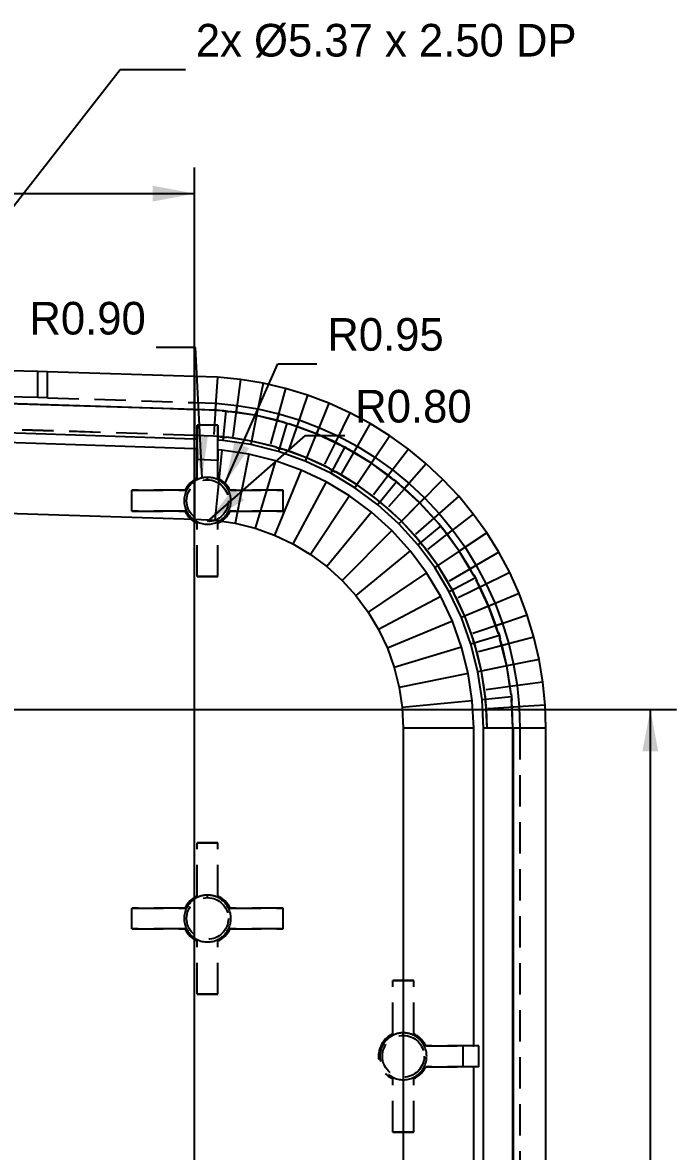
# Model space of a CAD drawing. Header units: millimetres. Extents: x 5 to 853, y 5 to 589.
# Drawn here: x 380.6 to 430.7, y 213.9 to 300.4 of the extents above; entities that cross this region are included whole.
import ezdxf
from ezdxf.enums import TextEntityAlignment as Align

# ---------------------------------------------------------------- set-up
doc = ezdxf.new("R2010")
doc.units = ezdxf.units.MM
doc.linetypes.add('HIDDEN', pattern=[3.6, 2.4, -1.2])
for name, color, linetype in [('DIM', 3, 'CONTINUOUS'), ('HIDDEN', 8, 'HIDDEN'), ('TEXT', 3, 'CONTINUOUS'), ('VISIBLE', 7, 'CONTINUOUS')]:
    doc.layers.add(name, color=color, linetype=linetype)

msp = doc.modelspace()

# ---------------------------------------------------------------- linework, layer by layer
at = {"layer": 'DIM'}
for p, q in [((353.032858, 251.971249), (388.03177, 296.767814)), ((388.03177, 296.767814), (393.03177, 296.767814)), ((393.726756, 152.985674), (393.726756, 289.267814)), ((325.339244, 287.267814), (393.726756, 287.267814)), ((393.795659, 275.473552), (390.795659, 275.473552)), ((394.315846, 265.487091), (393.795659, 275.473552)), ((396.070259, 265.083134), (400.105769, 274.232705)), ((400.105769, 274.232705), (403.105769, 274.232705)), ((394.726756, 262.139631), (402.245889, 268.732252)), ((402.245889, 268.732252), (405.245889, 268.732252)), ((326.539244, 247.739631), (430.660756, 247.739631)), ((428.660756, 151.785674), (428.660756, 247.739631))]:
    msp.add_line(p, q, dxfattribs=at)
for points in [[(393.726756, 287.267814), (390.526756, 287.875814), (390.526756, 286.659814)], [(394.315846, 265.487091), (394.756563, 268.714386), (393.54221, 268.651131)], [(396.070259, 265.083134), (397.917916, 267.765638), (396.805328, 268.256356)], [(394.726756, 262.139631), (397.53371, 263.792106), (396.732047, 264.706433)], [(428.660756, 247.739631), (428.052756, 244.539631), (429.268756, 244.539631)]]:
    msp.add_solid(points, dxfattribs=at)
at = {"layer": 'HIDDEN'}
for p, q in [((381.726756, 271.64719), (381.726756, 273.643896)), ((382.460089, 271.628671), (382.460089, 273.625334)), ((381.726756, 271.64719), (377.226756, 271.745823)), ((382.460089, 271.628671), (381.726756, 271.64719)), ((382.460089, 271.628671), (393.726756, 271.263631)), ((391.859662, 270.804661), (393.726756, 270.744058)), ((393.726756, 271.263631), (395.357518, 271.206246)), ((393.726756, 271.263631), (393.726756, 268.748058)), ((393.726756, 270.748058), (393.726756, 270.744058)), ((393.726756, 270.744058), (393.948222, 270.736808)), ((395.357518, 271.206246), (395.192991, 268.696058)), ((395.357518, 271.206246), (396.981296, 271.046317)), ((396.981296, 271.046317), (396.652948, 268.552265)), ((396.981296, 271.046317), (398.591138, 270.780531)), ((398.591138, 270.780531), (398.100374, 268.313294)), ((398.591138, 270.780531), (400.18015, 270.410026)), ((393.726756, 268.748058), (341.993423, 270.424218)), ((393.726756, 268.748058), (348.941533, 270.119242)), ((395.844729, 270.640469), (396.383744, 270.587381)), ((400.18015, 270.410026), (399.529072, 267.980168)), ((400.18015, 270.410026), (401.741528, 269.936387)), ((401.741528, 269.936387), (400.932923, 267.554315)), ((401.741528, 269.936387), (403.268585, 269.361643)), ((393.926756, 269.539631), (393.926756, 268.460545)), ((395.526756, 269.539631), (395.526756, 268.378993)), ((400.556589, 269.75735), (401.065923, 269.602845)), ((403.268585, 269.361643), (402.305917, 267.037557)), ((403.268585, 269.361643), (404.754782, 268.688256)), ((393.726756, 268.748058), (393.726756, 268.470744)), ((393.926756, 268.737868), (393.726756, 268.748058)), ((395.192991, 268.696058), (393.726756, 268.748058)), ((393.926756, 268.737868), (393.926756, 268.46055)), ((393.926756, 265.463), (393.926756, 268.737868)), ((395.670463, 268.649031), (395.192991, 268.696058)), ((395.526756, 268.656353), (395.526756, 268.378998)), ((395.526756, 265.463), (395.526756, 268.656353)), ((395.670463, 268.649031), (395.526756, 268.656353)), ((395.669549, 268.638595), (395.670463, 268.649032)), ((395.923119, 268.625676), (395.669549, 268.638595)), ((395.669549, 268.638595), (396.164982, 268.589799)), ((395.923119, 268.625676), (395.896965, 268.360128)), ((396.164982, 268.589799), (395.923119, 268.625676)), ((396.166122, 268.600213), (396.164982, 268.589799)), ((398.100374, 268.313294), (396.166122, 268.600213)), ((396.652948, 268.552265), (396.166122, 268.600213)), ((398.100374, 268.313294), (396.652948, 268.552265)), ((398.100374, 268.313294), (398.046273, 268.041309)), ((399.997189, 267.838167), (398.100374, 268.313294)), ((399.529072, 267.980168), (398.100374, 268.313294)), ((404.754782, 268.688256), (403.642173, 266.432107)), ((404.754782, 268.688256), (406.193756, 267.919109)), ((393.926756, 267.714884), (393.926756, 266.913063)), ((393.926756, 265.463), (393.926756, 267.714879)), ((395.526756, 267.63323), (395.526756, 266.83129)), ((395.526756, 265.463), (395.526756, 267.633224)), ((399.997189, 267.838167), (399.529072, 267.980168)), ((399.994258, 267.828109), (399.99719, 267.838167)), ((400.231439, 267.768698), (399.994258, 267.828109)), ((399.994258, 267.828109), (400.461655, 267.686325)), ((400.231439, 267.768698), (400.153982, 267.513355)), ((400.461655, 267.686325), (400.231439, 267.768698)), ((400.464806, 267.696317), (400.461655, 267.686325)), ((400.932923, 267.554315), (400.464806, 267.696317)), ((402.305917, 267.037557), (400.464806, 267.696317)), ((402.305917, 267.037557), (400.932923, 267.554315)), ((406.193756, 267.919109), (404.935969, 265.740558)), ((404.996658, 267.974682), (405.466062, 267.72378)), ((406.193756, 267.919109), (407.579344, 267.057495)), ((402.305917, 267.037557), (402.199793, 266.781352)), ((403.642173, 266.432107), (402.305917, 267.037557)), ((404.073592, 266.201508), (402.305917, 267.037557)), ((404.073592, 266.201508), (403.642173, 266.432107)), ((407.579344, 267.057495), (406.181767, 264.965872)), ((407.579344, 267.057495), (408.905614, 266.107103)), ((394.726756, 265.339631), (394.726756, 265.534753)), ((404.068755, 266.192216), (404.073592, 266.201509)), ((404.068755, 266.192216), (404.499511, 265.961972)), ((404.289788, 266.087674), (404.068755, 266.192216)), ((404.289788, 266.087674), (404.164004, 265.852349)), ((404.499511, 265.961972), (404.289788, 266.087674)), ((404.50455, 265.971157), (404.499511, 265.961972)), ((404.935969, 265.740558), (404.50455, 265.971157)), ((406.181767, 264.965872), (404.50455, 265.971157)), ((406.181767, 264.965872), (404.935969, 265.740558)), ((408.905614, 266.107103), (407.37423, 264.111365)), ((408.905614, 266.107103), (410.166885, 265.072005)), ((406.181767, 264.965872), (406.027699, 264.735294)), ((407.37423, 264.111365), (406.181767, 264.965872)), ((407.752372, 263.801031), (406.181767, 264.965872)), ((410.166885, 265.072005), (408.508252, 263.180697)), ((409.00363, 265.360052), (409.415066, 265.022395)), ((410.166885, 265.072005), (411.357757, 263.956632)), ((388.926756, 262.939631), (388.926756, 264.539631)), ((388.926756, 264.539631), (393.003387, 264.539631)), ((388.926756, 262.939631), (388.926756, 264.539631)), ((393.003387, 264.539631), (388.926756, 264.539631)), ((396.450125, 264.539631), (400.526756, 264.539631)), ((400.526756, 264.539631), (396.450125, 264.539631)), ((400.526756, 262.939631), (400.526756, 264.539631)), ((400.526756, 262.939631), (400.526756, 264.539631)), ((407.752372, 263.801031), (407.37423, 264.111365)), ((407.745814, 263.792861), (407.752372, 263.801032)), ((407.745814, 263.792861), (408.123375, 263.483005)), ((407.942206, 263.647207), (407.745814, 263.792861)), ((411.357757, 263.956632), (409.578978, 262.177853)), ((411.357757, 263.956632), (412.47313, 262.76576)), ((388.926756, 262.939631), (393.003387, 262.939631)), ((393.003387, 262.939631), (388.926756, 262.939631)), ((396.450125, 262.939631), (400.526756, 262.939631)), ((400.526756, 262.939631), (396.450125, 262.939631)), ((407.942206, 263.647207), (407.772929, 263.440943)), ((408.123375, 263.483005), (407.942206, 263.647207)), ((408.13011, 263.49103), (408.123375, 263.483005)), ((408.508252, 263.180697), (408.130109, 263.49103)), ((409.578978, 262.177853), (408.130109, 263.49103)), ((409.578978, 262.177853), (408.508252, 263.180697)), ((393.926756, 257.939631), (393.926756, 262.016262)), ((393.926756, 257.939631), (393.926756, 262.016262)), ((395.526756, 257.939631), (395.526756, 262.016262)), ((395.526756, 257.939631), (395.526756, 262.016262)), ((409.578978, 262.177853), (409.382887, 261.981762)), ((410.581822, 261.107127), (409.578978, 262.177853)), ((410.892155, 260.728985), (409.578978, 262.177853)), ((412.47313, 262.76576), (410.581822, 261.107127)), ((412.42352, 262.013941), (412.761177, 261.602505)), ((412.47313, 262.76576), (413.508228, 261.504489)), ((413.508228, 261.504489), (411.51249, 259.973105)), ((413.508228, 261.504489), (414.458619, 260.178219)), ((410.892155, 260.728985), (410.581822, 261.107127)), ((411.048332, 260.541081), (410.842068, 260.371804)), ((410.88413, 260.72225), (410.892155, 260.728985)), ((410.88413, 260.72225), (411.193986, 260.344689)), ((411.048332, 260.541081), (410.88413, 260.72225)), ((411.193986, 260.344689), (411.048332, 260.541081)), ((411.202156, 260.351247), (411.193986, 260.344689)), ((411.51249, 259.973105), (411.202156, 260.351247)), ((412.366997, 258.780642), (411.202156, 260.351247)), ((412.366997, 258.780642), (411.51249, 259.973105)), ((414.458619, 260.178219), (412.366997, 258.780642)), ((414.458619, 260.178219), (415.320234, 258.792631)), ((412.366997, 258.780642), (412.136418, 258.626574)), ((413.141683, 257.534845), (412.366997, 258.780642)), ((413.372282, 257.103425), (412.366997, 258.780642)), ((415.320234, 258.792631), (413.141683, 257.534845)), ((415.320234, 258.792631), (416.089381, 257.353657)), ((393.926756, 257.939631), (395.526756, 257.939631)), ((395.526756, 257.939631), (393.926756, 257.939631)), ((415.124905, 258.064937), (415.375807, 257.595533)), ((413.372282, 257.103425), (413.141683, 257.534845)), ((413.488799, 256.888663), (413.253474, 256.762879)), ((413.363097, 257.098386), (413.372282, 257.103425)), ((413.363097, 257.098386), (413.593341, 256.66763)), ((413.488799, 256.888663), (413.363097, 257.098386)), ((413.593341, 256.66763), (413.488799, 256.888663)), ((416.089381, 257.353657), (413.833232, 256.241048)), ((416.089381, 257.353657), (416.762768, 255.86746)), ((413.602633, 256.672467), (413.593341, 256.66763)), ((413.833232, 256.241048), (413.602633, 256.672467)), ((414.438682, 254.904792), (413.602633, 256.672467)), ((414.438682, 254.904792), (413.833232, 256.241048)), ((416.762768, 255.86746), (414.438682, 254.904792)), ((416.762768, 255.86746), (417.337512, 254.340403)), ((414.438682, 254.904792), (414.182477, 254.798668)), ((414.95544, 253.531798), (414.438682, 254.904792)), ((415.097442, 253.063681), (414.438682, 254.904792)), ((417.337512, 254.340403), (414.95544, 253.531798)), ((417.337512, 254.340403), (417.811151, 252.779025)), ((415.097442, 253.063681), (414.95544, 253.531798)), ((417.00397, 253.664798), (417.158475, 253.155464)), ((415.169823, 252.830314), (414.91448, 252.752857)), ((415.08745, 253.06053), (415.097442, 253.063681)), ((415.08745, 253.06053), (415.229233, 252.593133)), ((415.169823, 252.830314), (415.08745, 253.06053)), ((415.229233, 252.593133), (415.169823, 252.830314)), ((415.239292, 252.596065), (415.229233, 252.593133)), ((415.381293, 252.127947), (415.239291, 252.596065)), ((415.714419, 250.699249), (415.239291, 252.596065)), ((417.811151, 252.779025), (415.381293, 252.127947)), ((417.811151, 252.779025), (418.181656, 251.190013)), ((415.714419, 250.699249), (415.381293, 252.127947)), ((418.181656, 251.190013), (415.714419, 250.699249)), ((418.181656, 251.190013), (418.447442, 249.580171)), ((415.714419, 250.699249), (415.442433, 250.645148)), ((415.95339, 249.251823), (415.714419, 250.699249)), ((416.001338, 248.764997), (415.714419, 250.699249)), ((418.447442, 249.580171), (415.95339, 249.251823)), ((416.001338, 248.764997), (415.95339, 249.251823)), ((418.447442, 249.580171), (418.607371, 247.956393)), ((416.026801, 248.521994), (415.761253, 248.49584)), ((415.990924, 248.763857), (416.001338, 248.764997)), ((415.990924, 248.763857), (416.038798, 248.277779)), ((416.026801, 248.521994), (415.990924, 248.763857)), ((416.038798, 248.277779), (416.026801, 248.521994)), ((416.049235, 248.278692), (416.038798, 248.277779)), ((416.097183, 247.791866), (416.049235, 248.278692)), ((416.145183, 246.325631), (416.049235, 248.278692)), ((417.988505, 248.982619), (418.040675, 248.45293)), ((418.607371, 247.956393), (416.097183, 247.791866)), ((416.145183, 246.325631), (416.097183, 247.791866)), ((418.607371, 247.956393), (418.660756, 246.325631)), ((416.145183, 246.325631), (415.867869, 246.325631)), ((418.660756, 246.325631), (416.145183, 246.325631)), ((418.660756, 246.325631), (418.660756, 206.403813)), ((393.926756, 237.539631), (395.526756, 237.539631)), ((393.926756, 233.463), (393.926756, 237.539631)), ((395.526756, 237.539631), (393.926756, 237.539631)), ((393.926756, 233.463), (393.926756, 237.539631)), ((395.526756, 233.463), (395.526756, 237.539631)), ((395.526756, 233.463), (395.526756, 237.539631)), ((394.726756, 233.339631), (394.726756, 233.534753)), ((388.926756, 232.539631), (393.003387, 232.539631)), ((388.926756, 230.939631), (388.926756, 232.539631)), ((393.003387, 232.539631), (388.926756, 232.539631)), ((388.926756, 230.939631), (388.926756, 232.539631)), ((396.450125, 232.539631), (400.526756, 232.539631)), ((400.526756, 232.539631), (396.450125, 232.539631)), ((400.526756, 230.939631), (400.526756, 232.539631)), ((400.526756, 230.939631), (400.526756, 232.539631)), ((388.926756, 230.939631), (393.003387, 230.939631)), ((393.003387, 230.939631), (388.926756, 230.939631)), ((396.450125, 230.939631), (400.526756, 230.939631)), ((400.526756, 230.939631), (396.450125, 230.939631)), ((393.926756, 225.939631), (393.926756, 230.016262)), ((393.926756, 225.939631), (393.926756, 230.016262)), ((395.526756, 225.939631), (395.526756, 230.016262)), ((395.526756, 225.939631), (395.526756, 230.016262)), ((408.926756, 222.909), (408.926756, 226.985631)), ((408.926756, 226.985631), (410.526756, 226.985631)), ((408.926756, 222.909), (408.926756, 226.985631)), ((410.526756, 226.985631), (408.926756, 226.985631)), ((410.526756, 222.909), (410.526756, 226.985631)), ((410.526756, 222.909), (410.526756, 226.985631)), ((393.926756, 225.939631), (395.526756, 225.939631)), ((395.526756, 225.939631), (393.926756, 225.939631)), ((409.726756, 222.785631), (409.726756, 222.980753)), ((411.450125, 221.985631), (415.12221, 221.985631)), ((415.526756, 221.985631), (411.450125, 221.985631)), ((415.122216, 221.985631), (414.32041, 221.985631)), ((411.450125, 220.385631), (415.12221, 220.385631)), ((415.526756, 220.385631), (411.450125, 220.385631)), ((415.122216, 220.385631), (414.32041, 220.385631)), ((408.926756, 215.385631), (408.926756, 219.462262)), ((408.926756, 215.385631), (408.926756, 219.462262)), ((410.526756, 215.385631), (410.526756, 219.462262)), ((410.526756, 215.385631), (410.526756, 219.462262)), ((408.926756, 215.385631), (410.526756, 215.385631)), ((410.526756, 215.385631), (408.926756, 215.385631))]:
    msp.add_line(p, q, dxfattribs=at)
for centre in [(394.726756, 263.739631), (394.726756, 231.739631), (409.726756, 221.185631)]:
    msp.add_circle(centre, 1.6, dxfattribs=at)
for centre, radius, start, end in [((394.726756, 263.739631), 1.9, 114.901062, 155.098938), ((394.726756, 263.739631), 1.9, 114.901062, 155.098938), ((394.726756, 263.739631), 1.795122, 90, 116.465072), ((394.726756, 263.739631), 1.795122, 63.534928, 90), ((394.726756, 263.739631), 1.9, 24.901062, 65.098938), ((394.726756, 263.739631), 1.9, 24.901062, 65.098938), ((394.726756, 263.739631), 1.795122, 116.465072, 153.534928), ((394.726756, 263.739631), 1.795122, 26.465072, 63.534928), ((394.726756, 263.739631), 1.795122, 153.534928, 206.465072), ((394.726756, 263.739631), 1.795122, 333.534928, 26.465072), ((394.726756, 263.739631), 1.9, 204.901062, 245.098938), ((394.726756, 263.739631), 1.9, 204.901062, 245.098938), ((394.726756, 263.739631), 1.795122, 206.465072, 243.534928), ((394.726756, 263.739631), 1.9, 294.901062, 335.098938), ((394.726756, 263.739631), 1.9, 294.901062, 335.098938), ((394.726756, 263.739631), 1.795122, 296.465072, 333.534928), ((394.726756, 263.739631), 1.795122, 243.534928, 296.465072), ((394.726756, 231.739631), 1.795122, 90, 116.465072), ((394.726756, 231.739631), 1.795122, 63.534928, 90), ((394.726756, 231.739631), 1.9, 114.901062, 155.098938), ((394.726756, 231.739631), 1.9, 114.901062, 155.098938), ((394.726756, 231.739631), 1.795122, 116.465072, 153.534928), ((394.726756, 231.739631), 1.9, 24.901062, 65.098938), ((394.726756, 231.739631), 1.9, 24.901062, 65.098938), ((394.726756, 231.739631), 1.795122, 26.465072, 63.534928), ((394.726756, 231.739631), 1.795122, 153.534928, 206.465072), ((394.726756, 231.739631), 1.795122, 333.534928, 26.465072), ((394.726756, 231.739631), 1.9, 204.901062, 245.098938), ((394.726756, 231.739631), 1.9, 204.901062, 245.098938), ((394.726756, 231.739631), 1.795122, 206.465072, 243.534928), ((394.726756, 231.739631), 1.9, 294.901062, 335.098938), ((394.726756, 231.739631), 1.9, 294.901062, 335.098938), ((394.726756, 231.739631), 1.795122, 296.465072, 333.534928), ((394.726756, 231.739631), 1.795122, 243.534928, 296.465072), ((409.726756, 221.185631), 1.9, 114.901062, 245.098938), ((409.726756, 221.185631), 1.9, 114.901062, 245.098938), ((409.726756, 221.185631), 1.795122, 116.465072, 243.534928), ((409.726756, 221.185631), 1.795122, 90, 116.465072), ((409.726756, 221.185631), 1.795122, 63.534928, 90), ((409.726756, 221.185631), 1.9, 24.901062, 65.098938), ((409.726756, 221.185631), 1.9, 24.901062, 65.098938), ((409.726756, 221.185631), 1.795122, 26.465072, 63.534928), ((409.726756, 221.185631), 1.795122, 333.534928, 26.465072), ((409.726756, 221.185631), 1.9, 294.901062, 335.098938), ((409.726756, 221.185631), 1.9, 294.901062, 335.098938), ((409.726756, 221.185631), 1.795122, 296.465072, 333.534928), ((409.726756, 221.185631), 1.795122, 243.534928, 296.465072)]:
    msp.add_arc(centre, radius, start, end, dxfattribs=at)
at = {"layer": 'VISIBLE'}
for p, q in [((381.726756, 273.643896), (377.226756, 273.742794)), ((382.460089, 273.625334), (381.726756, 273.643896)), ((393.726756, 273.259631), (382.460089, 273.625334)), ((393.726756, 273.259631), (393.726756, 270.748058)), ((395.488324, 273.201963), (393.726756, 273.259631)), ((393.726756, 270.733576), (341.260089, 272.436583)), ((395.488324, 273.201963), (395.323112, 270.681317)), ((397.242349, 273.029207), (395.488324, 273.201963)), ((397.242349, 273.029207), (396.912632, 270.524763)), ((398.981319, 272.742102), (397.242349, 273.029207)), ((398.981319, 272.742102), (398.48851, 270.264584)), ((400.697788, 272.341877), (398.981319, 272.742102)), ((393.726756, 270.731716), (363.43927, 271.67)), ((400.697788, 272.341877), (400.043997, 269.901896)), ((402.384407, 271.830247), (400.697788, 272.341877)), ((402.384407, 271.830247), (401.572433, 269.43825)), ((404.033952, 271.209403), (402.384407, 271.830247)), ((391.859662, 270.804661), (393.726756, 270.736393)), ((391.859662, 270.804661), (393.726756, 270.748058)), ((393.726756, 270.748058), (393.948222, 270.736808)), ((393.726756, 270.748058), (393.726756, 270.736393)), ((393.726756, 270.736393), (393.948222, 270.736808)), ((393.726756, 270.736393), (393.726756, 270.733576)), ((395.323112, 270.681317), (393.726756, 270.733576)), ((393.726756, 270.731716), (393.726756, 268.470744)), ((395.966713, 270.617928), (393.726756, 270.731716)), ((395.966713, 270.617928), (395.323112, 270.681317)), ((404.033952, 271.209403), (403.067272, 268.875632)), ((405.63936, 270.482002), (404.033952, 271.209403)), ((393.726756, 268.470744), (347.08396, 269.97213)), ((395.844729, 270.640469), (396.120181, 270.626476)), ((395.844729, 270.640469), (395.966713, 270.617928)), ((396.120181, 270.626476), (395.896965, 268.360128)), ((396.120181, 270.626476), (396.383744, 270.587381)), ((398.487367, 270.258837), (396.263886, 270.588659)), ((396.263886, 270.588659), (396.383744, 270.587381)), ((396.912632, 270.524763), (396.263886, 270.588659)), ((398.48851, 270.264584), (396.912632, 270.524763)), ((398.487367, 270.258837), (398.046273, 268.041309)), ((400.667812, 269.712663), (398.487367, 270.258837)), ((400.043997, 269.901896), (398.48851, 270.264584)), ((400.667812, 269.712663), (400.043997, 269.901896)), ((405.63936, 270.482002), (404.522114, 268.216452)), ((407.193756, 269.651159), (405.63936, 270.482002)), ((393.726756, 267.725085), (346.876395, 269.24303)), ((393.926756, 266.913063), (393.926756, 269.539631)), ((395.526756, 269.539631), (393.926756, 269.539631)), ((395.526756, 266.83129), (395.526756, 269.539631)), ((400.815051, 269.692609), (400.153982, 267.513355)), ((400.556589, 269.75735), (400.815051, 269.692609)), ((400.556589, 269.75735), (400.667812, 269.712663)), ((400.815051, 269.692609), (401.065923, 269.602845)), ((403.06503, 268.870218), (400.948618, 269.627482)), ((400.948618, 269.627482), (401.065923, 269.602845)), ((401.572433, 269.43825), (400.948618, 269.627482)), ((403.067272, 268.875632), (401.572433, 269.43825)), ((407.193756, 269.651159), (405.930729, 267.463532)), ((408.690485, 268.720434), (407.193756, 269.651159)), ((393.926756, 268.46055), (393.726756, 268.470744)), ((395.896965, 268.360128), (395.526756, 268.378998)), ((398.046273, 268.041309), (395.896965, 268.360128)), ((403.06503, 268.870218), (402.199793, 266.781352)), ((405.097025, 267.909155), (403.06503, 268.870218)), ((404.522114, 268.216452), (403.067272, 268.875632)), ((405.097025, 267.909155), (404.522114, 268.216452)), ((408.690485, 268.720434), (407.287084, 266.620096)), ((410.123136, 267.69381), (408.690485, 268.720434)), ((393.926756, 267.714879), (393.726756, 267.725085)), ((393.726756, 267.725085), (393.726756, 262.328796)), ((395.823877, 267.61806), (395.294949, 262.247755)), ((395.823877, 267.61806), (395.526756, 267.633224)), ((397.900802, 267.309978), (395.823877, 267.61806)), ((397.900802, 267.309978), (396.848038, 262.017376)), ((399.937529, 266.799804), (397.900802, 267.309978)), ((400.153982, 267.513355), (398.046273, 268.041309)), ((402.199793, 266.781352), (400.153982, 267.513355)), ((405.237523, 267.860761), (404.164004, 265.852349)), ((404.996658, 267.974682), (405.097025, 267.909155)), ((404.996658, 267.974682), (405.237523, 267.860761)), ((405.237523, 267.860761), (405.466062, 267.72378)), ((405.930729, 267.463532), (405.355817, 267.770828)), ((405.355817, 267.770828), (405.466062, 267.72378)), ((407.283828, 266.615223), (405.355817, 267.770828)), ((407.287084, 266.620096), (405.930729, 267.463532)), ((410.123136, 267.69381), (408.585372, 265.689756)), ((411.485576, 266.575685), (410.123136, 267.69381)), ((395.526756, 266.83129), (393.926756, 266.913063)), ((399.937529, 266.799804), (398.371068, 261.635877)), ((401.914442, 266.092453), (399.937529, 266.799804)), ((404.164004, 265.852349), (402.199793, 266.781352)), ((407.283828, 266.615223), (406.027699, 264.735294)), ((409.089286, 265.276204), (407.283828, 266.615223)), ((408.585372, 265.689756), (407.287084, 266.620096)), ((411.485576, 266.575685), (409.820033, 264.676496)), ((412.77197, 265.370845), (411.485576, 266.575685)), ((401.914442, 266.092453), (399.849371, 261.106932)), ((403.812503, 265.194737), (401.914442, 266.092453)), ((406.027699, 264.735294), (404.164004, 265.852349)), ((409.089286, 265.276204), (408.585372, 265.689756)), ((403.812503, 265.194737), (401.26871, 260.435634)), ((405.613434, 264.115301), (403.812503, 265.194737)), ((407.772929, 263.440943), (406.027699, 264.735294)), ((409.217642, 265.20133), (407.772929, 263.440943)), ((409.00363, 265.360052), (409.089286, 265.276204)), ((409.00363, 265.360052), (409.217642, 265.20133)), ((409.217642, 265.20133), (409.415066, 265.022395)), ((409.820033, 264.676496), (409.316119, 265.090047)), ((409.316119, 265.090047), (409.415066, 265.022395)), ((410.981636, 263.580511), (409.316119, 265.090047)), ((410.98578, 263.584655), (409.820033, 264.676496)), ((412.77197, 265.370845), (410.98578, 263.584655)), ((413.97681, 264.084451), (412.77197, 265.370845)), ((346.675371, 263.85326), (393.726756, 262.328796)), ((405.613434, 264.115301), (402.615416, 259.62845)), ((407.299889, 262.864541), (405.613434, 264.115301)), ((413.97681, 264.084451), (412.077621, 262.418908)), ((415.094935, 262.722012), (413.97681, 264.084451)), ((409.382887, 261.981762), (407.772929, 263.440943)), ((410.981636, 263.580511), (409.382887, 261.981762)), ((412.491172, 261.914994), (410.981636, 263.580511)), ((412.077621, 262.418908), (410.98578, 263.584655)), ((393.726756, 262.328796), (395.294949, 262.247755)), ((395.294949, 262.247755), (396.848038, 262.017376)), ((396.848038, 262.017376), (398.371068, 261.635877)), ((407.299889, 262.864541), (403.876519, 258.693153)), ((408.855627, 261.454502), (407.299889, 262.864541)), ((412.491172, 261.914994), (412.077621, 262.418908)), ((412.42352, 262.013941), (412.491172, 261.914994)), ((412.42352, 262.013941), (412.602455, 261.816517)), ((415.094935, 262.722012), (413.090881, 261.184247)), ((416.121559, 261.28936), (415.094935, 262.722012)), ((398.371068, 261.635877), (399.849371, 261.106932)), ((408.855627, 261.454502), (405.039874, 257.638749)), ((410.265666, 259.898764), (408.855627, 261.454502)), ((410.842068, 260.371804), (409.382887, 261.981762)), ((412.602455, 261.816517), (410.842068, 260.371804)), ((412.602455, 261.816517), (412.761177, 261.602505)), ((413.090881, 261.184247), (412.677329, 261.688161)), ((412.677329, 261.688161), (412.761177, 261.602505)), ((414.016348, 259.882703), (412.677329, 261.688161)), ((414.021221, 259.885959), (413.090881, 261.184247)), ((416.121559, 261.28936), (414.021221, 259.885959)), ((417.052284, 259.792631), (416.121559, 261.28936)), ((399.849371, 261.106932), (401.26871, 260.435634)), ((401.26871, 260.435634), (402.615416, 259.62845)), ((412.136418, 258.626574), (410.842068, 260.371804)), ((402.615416, 259.62845), (403.876519, 258.693153)), ((410.265666, 259.898764), (406.094277, 256.475394)), ((411.516426, 258.212309), (410.265666, 259.898764)), ((414.016348, 259.882703), (412.136418, 258.626574)), ((415.171953, 257.954692), (414.016348, 259.882703)), ((414.864657, 258.529604), (414.021221, 259.885959)), ((417.052284, 259.792631), (414.864657, 258.529604)), ((417.883127, 258.238235), (417.052284, 259.792631)), ((403.876519, 258.693153), (405.039874, 257.638749)), ((413.253474, 256.762879), (412.136418, 258.626574)), ((411.516426, 258.212309), (407.029575, 255.214291)), ((412.595862, 256.411378), (411.516426, 258.212309)), ((415.261886, 257.836398), (413.253474, 256.762879)), ((415.171953, 257.954692), (414.864657, 258.529604)), ((415.124905, 258.064937), (415.171953, 257.954692)), ((415.124905, 258.064937), (415.261886, 257.836398)), ((415.261886, 257.836398), (415.375807, 257.595533)), ((415.617577, 257.120989), (415.31028, 257.695901)), ((415.31028, 257.695901), (415.375807, 257.595533)), ((416.271343, 255.663905), (415.31028, 257.695901)), ((417.883127, 258.238235), (415.617577, 257.120989)), ((418.610527, 256.632827), (417.883127, 258.238235)), ((405.039874, 257.638749), (406.094277, 256.475394)), ((416.276757, 255.666147), (415.617577, 257.120989)), ((406.094277, 256.475394), (407.029575, 255.214291)), ((412.595862, 256.411378), (407.836759, 253.867585)), ((413.493578, 254.513317), (412.595862, 256.411378)), ((414.182477, 254.798668), (413.253474, 256.762879)), ((418.610527, 256.632827), (416.276757, 255.666147)), ((419.231372, 254.983282), (418.610527, 256.632827)), ((407.029575, 255.214291), (407.836759, 253.867585)), ((416.271343, 255.663905), (414.182477, 254.798668)), ((417.028607, 253.547493), (416.271343, 255.663905)), ((416.839375, 254.171308), (416.276757, 255.666147)), ((413.493578, 254.513317), (408.508057, 252.448246)), ((414.200929, 252.536404), (413.493578, 254.513317)), ((414.91448, 252.752857), (414.182477, 254.798668)), ((419.231372, 254.983282), (416.839375, 254.171308)), ((419.743002, 253.296663), (419.231372, 254.983282)), ((407.836759, 253.867585), (408.508057, 252.448246)), ((417.093734, 253.413926), (414.91448, 252.752857)), ((417.028607, 253.547493), (416.839375, 254.171308)), ((417.00397, 253.664798), (417.028607, 253.547493)), ((417.00397, 253.664798), (417.093734, 253.413926)), ((417.093734, 253.413926), (417.158475, 253.155464)), ((414.200929, 252.536404), (409.037002, 250.969943)), ((414.711103, 250.499677), (414.200929, 252.536404)), ((415.442433, 250.645148), (414.91448, 252.752857)), ((417.303021, 252.642872), (417.113788, 253.266687)), ((417.113788, 253.266687), (417.158475, 253.155464)), ((417.659962, 251.086242), (417.113788, 253.266687)), ((419.743002, 253.296663), (417.303021, 252.642872)), ((417.665709, 251.087385), (417.303021, 252.642872)), ((420.143227, 251.580194), (419.743002, 253.296663)), ((408.508057, 252.448246), (409.037002, 250.969943)), ((409.037002, 250.969943), (409.418501, 249.446913)), ((417.659962, 251.086242), (415.442433, 250.645148)), ((417.989784, 248.862761), (417.659962, 251.086242)), ((420.143227, 251.580194), (417.665709, 251.087385)), ((417.925888, 249.511507), (417.665709, 251.087385)), ((420.430332, 249.841224), (420.143227, 251.580194)), ((414.711103, 250.499677), (409.418501, 249.446913)), ((415.019185, 248.422752), (414.711103, 250.499677)), ((415.761253, 248.49584), (415.442433, 250.645148)), ((409.418501, 249.446913), (409.64888, 247.893824)), ((420.430332, 249.841224), (417.925888, 249.511507)), ((417.989784, 248.862761), (417.925888, 249.511507)), ((420.603088, 248.087199), (420.430332, 249.841224)), ((415.019185, 248.422752), (409.64888, 247.893824)), ((415.12221, 246.325631), (415.019185, 248.422752)), ((418.027601, 248.719056), (415.761253, 248.49584)), ((415.867869, 246.325631), (415.761253, 248.49584)), ((417.988505, 248.982619), (417.989784, 248.862761)), ((417.988505, 248.982619), (418.027601, 248.719056)), ((418.082442, 247.921987), (418.018546, 248.570733)), ((418.018546, 248.570733), (418.040675, 248.45293)), ((418.128841, 246.325631), (418.018546, 248.570733)), ((418.027601, 248.719056), (418.040675, 248.45293)), ((409.64888, 247.893824), (409.725921, 246.325631)), ((420.603088, 248.087199), (418.082442, 247.921987)), ((418.134701, 246.325631), (418.082442, 247.921987)), ((420.660756, 246.325631), (420.603088, 248.087199)), ((409.725921, 246.325631), (409.725921, 176.185631)), ((415.12221, 246.325631), (409.725921, 246.325631)), ((415.12221, 221.985631), (415.12221, 246.325631)), ((418.128841, 246.325631), (415.867869, 246.325631)), ((415.867869, 176.185631), (415.867869, 246.325631)), ((418.128841, 176.185631), (418.128841, 246.325631)), ((418.134701, 168.985631), (418.134701, 246.325631)), ((418.145183, 246.325631), (418.134701, 246.325631)), ((420.660756, 246.325631), (418.145183, 246.325631)), ((418.145183, 246.325631), (418.145183, 176.185631)), ((420.660756, 206.403813), (420.660756, 246.325631)), ((414.32041, 220.385631), (414.32041, 221.985631)), ((415.526756, 221.985631), (414.32041, 221.985631)), ((415.526756, 220.385631), (415.526756, 221.985631)), ((415.526756, 220.385631), (414.32041, 220.385631)), ((415.12221, 176.185631), (415.12221, 220.385631))]:
    msp.add_line(p, q, dxfattribs=at)

# ---------------------------------------------------------------- texts
at = {"layer": 'TEXT'}
for s, p in [('2x Ø5.37 x 2.50 DP', (393.83177, 297.767814)), ('R0.95', (403.905769, 275.232705)), ('R0.80', (406.045889, 269.732252))]:
    msp.add_text(s, height=2.5, dxfattribs=at).set_placement(p)
msp.add_text('R0.90', height=2.5, dxfattribs=at).set_placement((389.995659, 276.473552), align=Align.RIGHT)

doc.saveas('drawing.dxf')
